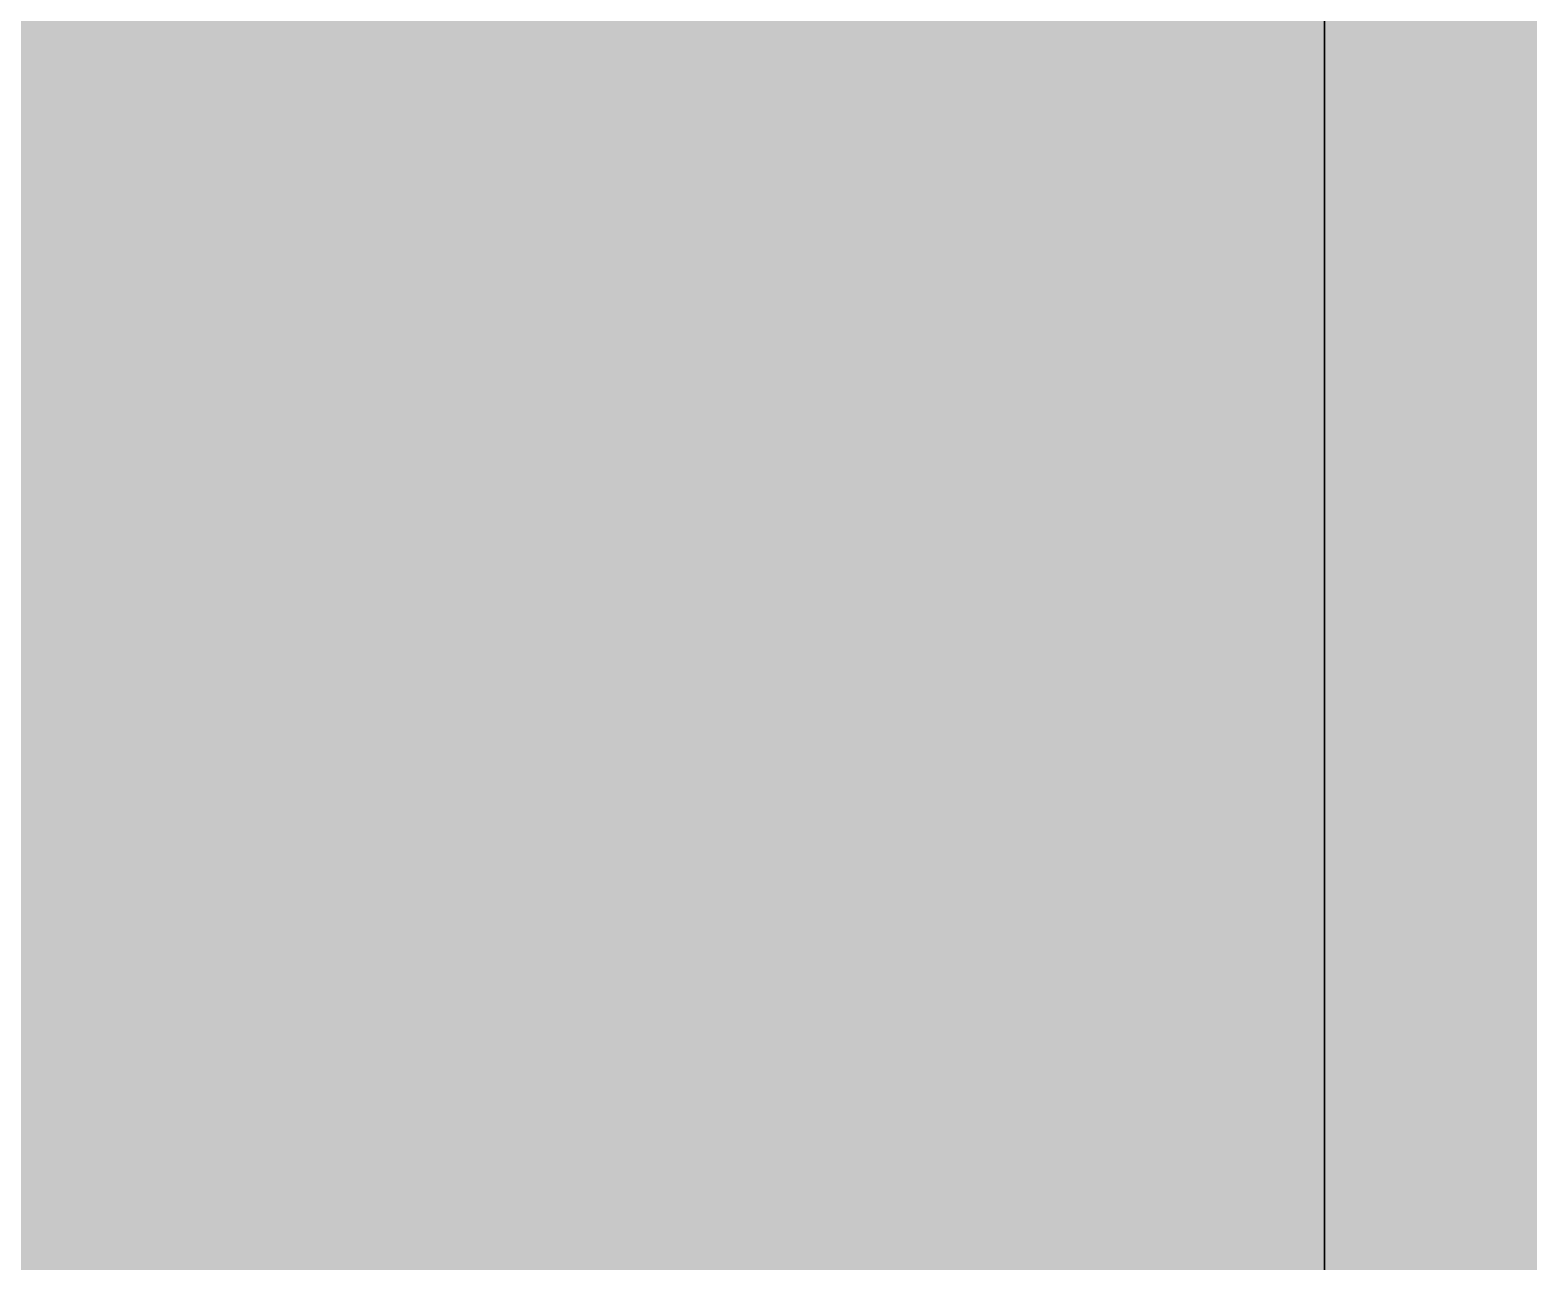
# Model space of a CAD drawing. Header units: inches. Extents: x -10205 to 13964, y -460 to 30702.
# Drawn here: x -2906.8715 to -2906.4835, y 12088.002 to 12088.3208 of the extents above; entities that cross this region are included whole.
import ezdxf

# ---------------------------------------------------------------- set-up
doc = ezdxf.new("R2010")
doc.units = ezdxf.units.IN
doc.header["$MEASUREMENT"] = 0
for name, color, linetype, lineweight in [('A-GENM', 5, 'Continuous', 9), ('A-GENM-10', 5, 'Continuous', 25), ('A-WALL-7', 113, 'Continuous', 5), ('A-WALL-8', 113, 'Continuous', 25)]:
    doc.layers.add(name, color=color, linetype=linetype, lineweight=lineweight)

# ---------------------------------------------------------------- blocks, each defined once
blk = doc.blocks.new('_THE_ WINDOW _ DOOR - Window - 1st Floor-1770675-SITE PLAN - CAD FILE')
at = {"layer": 'A-GENM'}
h = blk.add_hatch(color=256, dxfattribs=at)
h.paths.add_polyline_path([(17.0125, 0.8125), (19.0125, 0.8125), (19.0125, 4.8125), (17.0125, 4.8125), (17.0125, 1.8125)], flags=0)
h.paths.add_polyline_path([(-17.0125, 0.8125), (-17.0125, 4.8125), (-19.0125, 4.8125), (-19.0125, 0.8125)], flags=0)
at = {"layer": 'A-GENM-10'}
blk.add_line((-19.0125, 4.8125), (-19.0125, 0.8125), dxfattribs=at)

msp = doc.modelspace()

# ---------------------------------------------------------------- hatches: boundary and pattern name
at = {"layer": 'A-WALL-7'}
h = msp.add_hatch(color=256, dxfattribs=at)
h.paths.add_polyline_path([(-2634.03595, 12087.8394), (-2612.86124, 12087.8394), (-2612.86124, 12088.5894), (-2676.51124, 12088.5894), (-2676.51124, 12087.8394), (-2637.92374, 12087.8394)], flags=0)
h.paths.add_polyline_path([(-2100.32374, 12087.8394), (-2097.82374, 12087.8394), (-2097.82374, 12088.5894), (-2138.91124, 12088.5894), (-2138.91124, 12087.8394), (-2102.72374, 12087.8394)], flags=0)
h.paths.add_polyline_path([(-2214.96124, 12087.8394), (-2214.96124, 12088.5894), (-2281.51124, 12088.5894), (-2281.51124, 12087.8394), (-2274.91556, 12087.8394)], flags=0)
h.paths.add_polyline_path([(-2563.49874, 12087.8394), (-2563.41653, 12087.88219), (-2563.37374, 12087.8394), (-2551.99874, 12087.92398), (-2551.99874, 12087.9644), (-2455.04874, 12087.9644), (-2455.04874, 12087.8394), (-2443.67374, 12087.8394), (-2442.92374, 12088.5894), (-2572.86124, 12088.5894), (-2572.86124, 12087.8394)], flags=0)
h.paths.add_polyline_path([(-3094.11124, 12087.8394), (-3021.73624, 12087.8394), (-3021.73624, 12088.5894), (-3094.11124, 12088.5894)], flags=0)
h.paths.add_polyline_path([(-3134.74874, 12087.8394), (-3132.13624, 12087.8394), (-3132.13624, 12088.5894), (-3142.11124, 12088.5894), (-3142.11124, 12087.8394), (-3135.37374, 12087.8394)], flags=0)
h.paths.add_polyline_path([(-2442.92374, 12087.8394), (-2407.33624, 12087.8394), (-2407.33624, 12088.5894), (-2442.92374, 12088.5894), (-2442.92374, 12087.9644)], flags=0)
h.paths.add_polyline_path([(-3258.9506, 12087.8394), (-3252.13624, 12087.8394), (-3252.13624, 12088.5894), (-3367.71124, 12088.5894), (-3367.71124, 12087.8394), (-3307.35196, 12087.8394)], flags=0)
h.paths.add_polyline_path([(-3799.52228, 12087.8394), (-3751.14874, 12087.8394), (-3751.14874, 12088.5894), (-3829.97374, 12088.5894), (-3829.97374, 12087.8394), (-3801.98621, 12087.8394)], flags=0)
h.paths.add_polyline_path([(-3214.11124, 12087.8394), (-3180.13624, 12087.8394), (-3180.13624, 12088.5894), (-3214.11124, 12088.5894)], flags=0)
h.paths.add_polyline_path([(-2968.24874, 12087.8394), (-2906.53624, 12087.8394), (-2906.53624, 12088.5894), (-2983.71124, 12088.5894), (-2983.71124, 12087.8394), (-2971.74874, 12087.8394)], flags=0)
h.paths.add_polyline_path([(-2369.31124, 12087.8394), (-2319.53624, 12087.8394), (-2319.53624, 12088.5894), (-2369.31124, 12088.5894)], flags=0)
h.paths.add_polyline_path([(-3417.3078, 12087.8394), (-3405.73624, 12087.8394), (-3405.73624, 12088.5894), (-3444.51124, 12088.5894), (-3444.51124, 12087.8394), (-3422.12374, 12087.8394)], flags=0)
h.paths.add_polyline_path([(-2794.18476, 12087.8394), (-2791.33624, 12087.8394), (-2791.33624, 12088.5894), (-2868.51124, 12088.5894), (-2868.51124, 12087.8394), (-2816.87374, 12087.8394)], flags=0)
h.paths.add_polyline_path([(-2753.31124, 12087.8394), (-2714.53624, 12087.8394), (-2714.53624, 12088.5894), (-2753.31124, 12088.5894)], flags=0)
h.paths.add_polyline_path([(-3521.16164, 12087.8394), (-3482.53624, 12087.8394), (-3482.53624, 12088.5894), (-3674.91124, 12088.5894), (-3674.91124, 12087.8394), (-3573.08856, 12087.8394)], flags=0)
h.paths.add_polyline_path([(-3712.93624, 12087.8394), (-3712.93624, 12088.5894), (-3713.12374, 12088.5894), (-3713.12374, 12087.8394)], flags=0)

# ---------------------------------------------------------------- linework, layer by layer
at = {"layer": 'A-WALL-8'}
msp.add_line((-2906.53624, 12079.9644), (-2906.53624, 12088.5894), dxfattribs=at)

# ---------------------------------------------------------------- block references
at = {"layer": 'A-GENM'}
msp.add_blockref('_THE_ WINDOW _ DOOR - Window - 1st Floor-1770675-SITE PLAN - CAD FILE', (-2887.52374, 12084.2769), dxfattribs=at)

doc.saveas('drawing.dxf')
